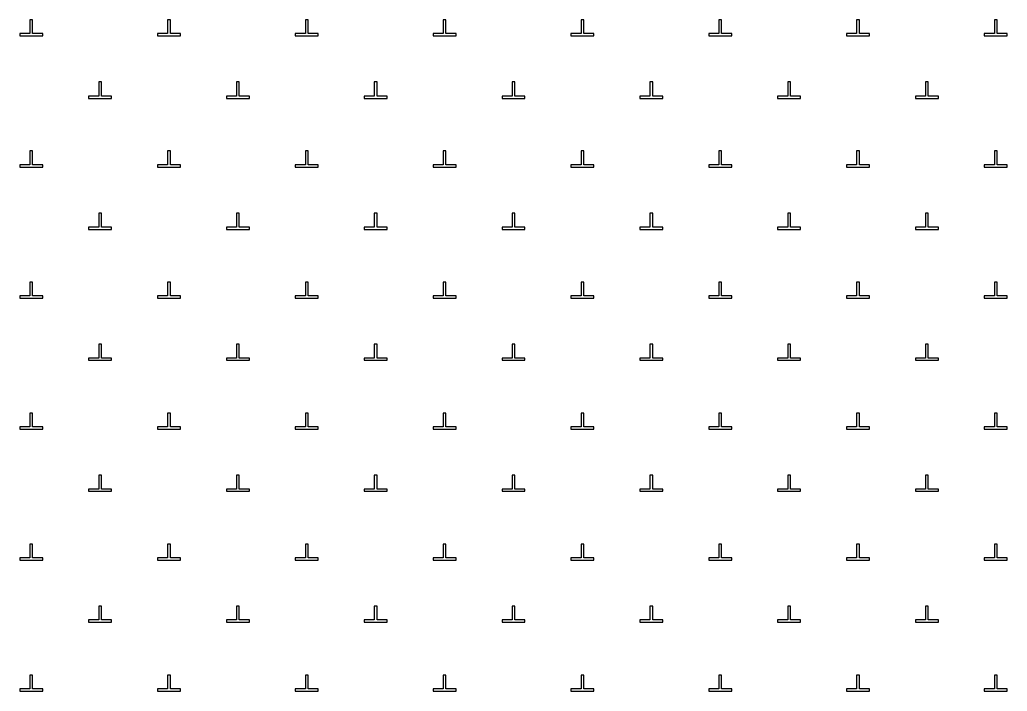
# Model space of a CAD drawing. Extents: x 550890 to 551618, y 1839259 to 1840146.
# Drawn here: x 551472.64 to 551494.14, y 1839988.67 to 1840003.28 of the extents above; entities that cross this region are included whole.
import ezdxf

# ---------------------------------------------------------------- set-up
doc = ezdxf.new("R2010")
doc.units = 0
doc.layers.add('Level 19', color=7, linetype='Continuous')

msp = doc.modelspace()

# ---------------------------------------------------------------- linework, layer by layer
at = {"layer": 'Level 19'}
for p, q in [((551472.92, 1840003.28), (551472.86, 1840003.28)), ((551472.86, 1840003.28), (551472.86, 1840002.98)), ((551472.92, 1840002.98), (551472.92, 1840003.28)), ((551475.92, 1840003.28), (551475.86, 1840003.28)), ((551475.86, 1840003.28), (551475.86, 1840002.98)), ((551475.92, 1840002.98), (551475.92, 1840003.28)), ((551478.92, 1840003.28), (551478.86, 1840003.28)), ((551478.86, 1840003.28), (551478.86, 1840002.98)), ((551478.92, 1840002.98), (551478.92, 1840003.28)), ((551481.92, 1840003.28), (551481.86, 1840003.28)), ((551481.86, 1840003.28), (551481.86, 1840002.98)), ((551481.92, 1840002.98), (551481.92, 1840003.28)), ((551484.92, 1840003.28), (551484.86, 1840003.28)), ((551484.86, 1840003.28), (551484.86, 1840002.98)), ((551484.92, 1840002.98), (551484.92, 1840003.28)), ((551487.92, 1840003.28), (551487.86, 1840003.28)), ((551487.86, 1840003.28), (551487.86, 1840002.98)), ((551487.92, 1840002.98), (551487.92, 1840003.28)), ((551490.92, 1840003.28), (551490.86, 1840003.28)), ((551490.86, 1840003.28), (551490.86, 1840002.98)), ((551490.92, 1840002.98), (551490.92, 1840003.28)), ((551493.92, 1840003.28), (551493.86, 1840003.28)), ((551493.86, 1840003.28), (551493.86, 1840002.98)), ((551493.92, 1840002.98), (551493.92, 1840003.28)), ((551472.86, 1840002.98), (551472.64, 1840002.98)), ((551472.64, 1840002.98), (551472.64, 1840002.93)), ((551472.64, 1840002.93), (551473.14, 1840002.93)), ((551473.14, 1840002.98), (551472.92, 1840002.98)), ((551473.14, 1840002.93), (551473.14, 1840002.98)), ((551475.86, 1840002.98), (551475.64, 1840002.98)), ((551475.64, 1840002.98), (551475.64, 1840002.93)), ((551475.64, 1840002.93), (551476.14, 1840002.93)), ((551476.14, 1840002.98), (551475.92, 1840002.98)), ((551476.14, 1840002.93), (551476.14, 1840002.98)), ((551478.86, 1840002.98), (551478.64, 1840002.98)), ((551478.64, 1840002.98), (551478.64, 1840002.93)), ((551478.64, 1840002.93), (551479.14, 1840002.93)), ((551479.14, 1840002.98), (551478.92, 1840002.98)), ((551479.14, 1840002.93), (551479.14, 1840002.98)), ((551481.86, 1840002.98), (551481.64, 1840002.98)), ((551481.64, 1840002.98), (551481.64, 1840002.93)), ((551481.64, 1840002.93), (551482.14, 1840002.93)), ((551482.14, 1840002.98), (551481.92, 1840002.98)), ((551482.14, 1840002.93), (551482.14, 1840002.98)), ((551484.86, 1840002.98), (551484.64, 1840002.98)), ((551484.64, 1840002.98), (551484.64, 1840002.93)), ((551484.64, 1840002.93), (551485.14, 1840002.93)), ((551485.14, 1840002.98), (551484.92, 1840002.98)), ((551485.14, 1840002.93), (551485.14, 1840002.98)), ((551487.86, 1840002.98), (551487.64, 1840002.98)), ((551487.64, 1840002.98), (551487.64, 1840002.93)), ((551487.64, 1840002.93), (551488.14, 1840002.93)), ((551488.14, 1840002.98), (551487.92, 1840002.98)), ((551488.14, 1840002.93), (551488.14, 1840002.98)), ((551490.86, 1840002.98), (551490.64, 1840002.98)), ((551490.64, 1840002.98), (551490.64, 1840002.93)), ((551490.64, 1840002.93), (551491.14, 1840002.93)), ((551491.14, 1840002.98), (551490.92, 1840002.98)), ((551491.14, 1840002.93), (551491.14, 1840002.98)), ((551493.86, 1840002.98), (551493.64, 1840002.98)), ((551493.64, 1840002.98), (551493.64, 1840002.93)), ((551493.64, 1840002.93), (551494.14, 1840002.93)), ((551494.14, 1840002.98), (551493.92, 1840002.98)), ((551494.14, 1840002.93), (551494.14, 1840002.98)), ((551474.42, 1840001.93), (551474.36, 1840001.93)), ((551474.36, 1840001.93), (551474.36, 1840001.62)), ((551474.42, 1840001.62), (551474.42, 1840001.93)), ((551477.42, 1840001.93), (551477.36, 1840001.93)), ((551477.36, 1840001.93), (551477.36, 1840001.62)), ((551477.42, 1840001.62), (551477.42, 1840001.93)), ((551480.42, 1840001.93), (551480.36, 1840001.93)), ((551480.36, 1840001.93), (551480.36, 1840001.62)), ((551480.42, 1840001.62), (551480.42, 1840001.93)), ((551483.42, 1840001.93), (551483.36, 1840001.93)), ((551483.36, 1840001.93), (551483.36, 1840001.62)), ((551483.42, 1840001.62), (551483.42, 1840001.93)), ((551486.42, 1840001.93), (551486.36, 1840001.93)), ((551486.36, 1840001.93), (551486.36, 1840001.62)), ((551486.42, 1840001.62), (551486.42, 1840001.93)), ((551489.42, 1840001.93), (551489.36, 1840001.93)), ((551489.36, 1840001.93), (551489.36, 1840001.62)), ((551489.42, 1840001.62), (551489.42, 1840001.93)), ((551492.42, 1840001.93), (551492.36, 1840001.93)), ((551492.36, 1840001.93), (551492.36, 1840001.62)), ((551492.42, 1840001.62), (551492.42, 1840001.93)), ((551474.36, 1840001.62), (551474.14, 1840001.62)), ((551474.14, 1840001.62), (551474.14, 1840001.57)), ((551474.64, 1840001.62), (551474.42, 1840001.62)), ((551474.64, 1840001.57), (551474.64, 1840001.62)), ((551477.36, 1840001.62), (551477.14, 1840001.62)), ((551477.14, 1840001.62), (551477.14, 1840001.57)), ((551477.64, 1840001.62), (551477.42, 1840001.62)), ((551477.64, 1840001.57), (551477.64, 1840001.62)), ((551480.36, 1840001.62), (551480.14, 1840001.62)), ((551480.14, 1840001.62), (551480.14, 1840001.57)), ((551480.64, 1840001.62), (551480.42, 1840001.62)), ((551480.64, 1840001.57), (551480.64, 1840001.62)), ((551483.36, 1840001.62), (551483.14, 1840001.62)), ((551483.14, 1840001.62), (551483.14, 1840001.57)), ((551483.64, 1840001.62), (551483.42, 1840001.62)), ((551483.64, 1840001.57), (551483.64, 1840001.62)), ((551486.36, 1840001.62), (551486.14, 1840001.62)), ((551486.14, 1840001.62), (551486.14, 1840001.57)), ((551486.64, 1840001.62), (551486.42, 1840001.62)), ((551486.64, 1840001.57), (551486.64, 1840001.62)), ((551489.36, 1840001.62), (551489.14, 1840001.62)), ((551489.14, 1840001.62), (551489.14, 1840001.57)), ((551489.64, 1840001.62), (551489.42, 1840001.62)), ((551489.64, 1840001.57), (551489.64, 1840001.62)), ((551492.36, 1840001.62), (551492.14, 1840001.62)), ((551492.14, 1840001.62), (551492.14, 1840001.57)), ((551492.64, 1840001.62), (551492.42, 1840001.62)), ((551492.64, 1840001.57), (551492.64, 1840001.62)), ((551474.14, 1840001.57), (551474.64, 1840001.57)), ((551477.14, 1840001.57), (551477.64, 1840001.57)), ((551480.14, 1840001.57), (551480.64, 1840001.57)), ((551483.14, 1840001.57), (551483.64, 1840001.57)), ((551486.14, 1840001.57), (551486.64, 1840001.57)), ((551489.14, 1840001.57), (551489.64, 1840001.57)), ((551492.14, 1840001.57), (551492.64, 1840001.57)), ((551472.92, 1840000.43), (551472.86, 1840000.43)), ((551472.86, 1840000.43), (551472.86, 1840000.12)), ((551472.92, 1840000.12), (551472.92, 1840000.43)), ((551475.92, 1840000.43), (551475.86, 1840000.43)), ((551475.86, 1840000.43), (551475.86, 1840000.12)), ((551475.92, 1840000.12), (551475.92, 1840000.43)), ((551478.92, 1840000.43), (551478.86, 1840000.43)), ((551478.86, 1840000.43), (551478.86, 1840000.12)), ((551478.92, 1840000.12), (551478.92, 1840000.43)), ((551481.92, 1840000.43), (551481.86, 1840000.43)), ((551481.86, 1840000.43), (551481.86, 1840000.12)), ((551481.92, 1840000.12), (551481.92, 1840000.43)), ((551484.92, 1840000.43), (551484.86, 1840000.43)), ((551484.86, 1840000.43), (551484.86, 1840000.12)), ((551484.92, 1840000.12), (551484.92, 1840000.43)), ((551487.92, 1840000.43), (551487.86, 1840000.43)), ((551487.86, 1840000.43), (551487.86, 1840000.12)), ((551487.92, 1840000.12), (551487.92, 1840000.43)), ((551490.92, 1840000.43), (551490.86, 1840000.43)), ((551490.86, 1840000.43), (551490.86, 1840000.12)), ((551490.92, 1840000.12), (551490.92, 1840000.43)), ((551493.92, 1840000.43), (551493.86, 1840000.43)), ((551493.86, 1840000.43), (551493.86, 1840000.12)), ((551493.92, 1840000.12), (551493.92, 1840000.43)), ((551472.86, 1840000.12), (551472.64, 1840000.12)), ((551472.64, 1840000.12), (551472.64, 1840000.07)), ((551473.14, 1840000.12), (551472.92, 1840000.12)), ((551473.14, 1840000.07), (551473.14, 1840000.12)), ((551475.86, 1840000.12), (551475.64, 1840000.12)), ((551475.64, 1840000.12), (551475.64, 1840000.07)), ((551476.14, 1840000.12), (551475.92, 1840000.12)), ((551476.14, 1840000.07), (551476.14, 1840000.12)), ((551478.86, 1840000.12), (551478.64, 1840000.12)), ((551478.64, 1840000.12), (551478.64, 1840000.07)), ((551479.14, 1840000.12), (551478.92, 1840000.12)), ((551479.14, 1840000.07), (551479.14, 1840000.12)), ((551481.86, 1840000.12), (551481.64, 1840000.12)), ((551481.64, 1840000.12), (551481.64, 1840000.07)), ((551482.14, 1840000.12), (551481.92, 1840000.12)), ((551482.14, 1840000.07), (551482.14, 1840000.12)), ((551484.86, 1840000.12), (551484.64, 1840000.12)), ((551484.64, 1840000.12), (551484.64, 1840000.07)), ((551485.14, 1840000.12), (551484.92, 1840000.12)), ((551485.14, 1840000.07), (551485.14, 1840000.12)), ((551487.86, 1840000.12), (551487.64, 1840000.12)), ((551487.64, 1840000.12), (551487.64, 1840000.07)), ((551488.14, 1840000.12), (551487.92, 1840000.12)), ((551488.14, 1840000.07), (551488.14, 1840000.12)), ((551490.86, 1840000.12), (551490.64, 1840000.12)), ((551490.64, 1840000.12), (551490.64, 1840000.07)), ((551491.14, 1840000.12), (551490.92, 1840000.12)), ((551491.14, 1840000.07), (551491.14, 1840000.12)), ((551493.86, 1840000.12), (551493.64, 1840000.12)), ((551493.64, 1840000.12), (551493.64, 1840000.07)), ((551494.14, 1840000.12), (551493.92, 1840000.12)), ((551494.14, 1840000.07), (551494.14, 1840000.12)), ((551472.64, 1840000.07), (551473.14, 1840000.07)), ((551475.64, 1840000.07), (551476.14, 1840000.07)), ((551478.64, 1840000.07), (551479.14, 1840000.07)), ((551481.64, 1840000.07), (551482.14, 1840000.07)), ((551484.64, 1840000.07), (551485.14, 1840000.07)), ((551487.64, 1840000.07), (551488.14, 1840000.07)), ((551490.64, 1840000.07), (551491.14, 1840000.07)), ((551493.64, 1840000.07), (551494.14, 1840000.07)), ((551474.42, 1839999.07), (551474.36, 1839999.07)), ((551474.36, 1839999.07), (551474.36, 1839998.77)), ((551474.42, 1839998.77), (551474.42, 1839999.07)), ((551477.42, 1839999.07), (551477.36, 1839999.07)), ((551477.36, 1839999.07), (551477.36, 1839998.77)), ((551477.42, 1839998.77), (551477.42, 1839999.07)), ((551480.42, 1839999.07), (551480.36, 1839999.07)), ((551480.36, 1839999.07), (551480.36, 1839998.77)), ((551480.42, 1839998.77), (551480.42, 1839999.07)), ((551483.42, 1839999.07), (551483.36, 1839999.07)), ((551483.36, 1839999.07), (551483.36, 1839998.77)), ((551483.42, 1839998.77), (551483.42, 1839999.07)), ((551486.42, 1839999.07), (551486.36, 1839999.07)), ((551486.36, 1839999.07), (551486.36, 1839998.77)), ((551486.42, 1839998.77), (551486.42, 1839999.07)), ((551489.42, 1839999.07), (551489.36, 1839999.07)), ((551489.36, 1839999.07), (551489.36, 1839998.77)), ((551489.42, 1839998.77), (551489.42, 1839999.07)), ((551492.42, 1839999.07), (551492.36, 1839999.07)), ((551492.36, 1839999.07), (551492.36, 1839998.77)), ((551492.42, 1839998.77), (551492.42, 1839999.07)), ((551474.36, 1839998.77), (551474.14, 1839998.77)), ((551474.14, 1839998.77), (551474.14, 1839998.72)), ((551474.14, 1839998.72), (551474.64, 1839998.72)), ((551474.64, 1839998.77), (551474.42, 1839998.77)), ((551474.64, 1839998.72), (551474.64, 1839998.77)), ((551477.36, 1839998.77), (551477.14, 1839998.77)), ((551477.14, 1839998.77), (551477.14, 1839998.72)), ((551477.14, 1839998.72), (551477.64, 1839998.72)), ((551477.64, 1839998.77), (551477.42, 1839998.77)), ((551477.64, 1839998.72), (551477.64, 1839998.77)), ((551480.36, 1839998.77), (551480.14, 1839998.77)), ((551480.14, 1839998.77), (551480.14, 1839998.72)), ((551480.14, 1839998.72), (551480.64, 1839998.72)), ((551480.64, 1839998.77), (551480.42, 1839998.77)), ((551480.64, 1839998.72), (551480.64, 1839998.77)), ((551483.36, 1839998.77), (551483.14, 1839998.77)), ((551483.14, 1839998.77), (551483.14, 1839998.72)), ((551483.14, 1839998.72), (551483.64, 1839998.72)), ((551483.64, 1839998.77), (551483.42, 1839998.77)), ((551483.64, 1839998.72), (551483.64, 1839998.77)), ((551486.36, 1839998.77), (551486.14, 1839998.77)), ((551486.14, 1839998.77), (551486.14, 1839998.72)), ((551486.14, 1839998.72), (551486.64, 1839998.72)), ((551486.64, 1839998.77), (551486.42, 1839998.77)), ((551486.64, 1839998.72), (551486.64, 1839998.77)), ((551489.36, 1839998.77), (551489.14, 1839998.77)), ((551489.14, 1839998.77), (551489.14, 1839998.72)), ((551489.14, 1839998.72), (551489.64, 1839998.72)), ((551489.64, 1839998.77), (551489.42, 1839998.77)), ((551489.64, 1839998.72), (551489.64, 1839998.77)), ((551492.36, 1839998.77), (551492.14, 1839998.77)), ((551492.14, 1839998.77), (551492.14, 1839998.72)), ((551492.14, 1839998.72), (551492.64, 1839998.72)), ((551492.64, 1839998.77), (551492.42, 1839998.77)), ((551492.64, 1839998.72), (551492.64, 1839998.77)), ((551472.92, 1839997.57), (551472.86, 1839997.57)), ((551472.86, 1839997.57), (551472.86, 1839997.27)), ((551472.92, 1839997.27), (551472.92, 1839997.57)), ((551475.92, 1839997.57), (551475.86, 1839997.57)), ((551475.86, 1839997.57), (551475.86, 1839997.27)), ((551475.92, 1839997.27), (551475.92, 1839997.57)), ((551478.92, 1839997.57), (551478.86, 1839997.57)), ((551478.86, 1839997.57), (551478.86, 1839997.27)), ((551478.92, 1839997.27), (551478.92, 1839997.57)), ((551481.92, 1839997.57), (551481.86, 1839997.57)), ((551481.86, 1839997.57), (551481.86, 1839997.27)), ((551481.92, 1839997.27), (551481.92, 1839997.57)), ((551484.92, 1839997.57), (551484.86, 1839997.57)), ((551484.86, 1839997.57), (551484.86, 1839997.27)), ((551484.92, 1839997.27), (551484.92, 1839997.57)), ((551487.92, 1839997.57), (551487.86, 1839997.57)), ((551487.86, 1839997.57), (551487.86, 1839997.27)), ((551487.92, 1839997.27), (551487.92, 1839997.57)), ((551490.92, 1839997.57), (551490.86, 1839997.57)), ((551490.86, 1839997.57), (551490.86, 1839997.27)), ((551490.92, 1839997.27), (551490.92, 1839997.57)), ((551493.92, 1839997.57), (551493.86, 1839997.57)), ((551493.86, 1839997.57), (551493.86, 1839997.27)), ((551493.92, 1839997.27), (551493.92, 1839997.57)), ((551472.86, 1839997.27), (551472.64, 1839997.27)), ((551472.64, 1839997.27), (551472.64, 1839997.22)), ((551472.64, 1839997.22), (551473.14, 1839997.22)), ((551473.14, 1839997.27), (551472.92, 1839997.27)), ((551473.14, 1839997.22), (551473.14, 1839997.27)), ((551475.86, 1839997.27), (551475.64, 1839997.27)), ((551475.64, 1839997.27), (551475.64, 1839997.22)), ((551475.64, 1839997.22), (551476.14, 1839997.22)), ((551476.14, 1839997.27), (551475.92, 1839997.27)), ((551476.14, 1839997.22), (551476.14, 1839997.27)), ((551478.86, 1839997.27), (551478.64, 1839997.27)), ((551478.64, 1839997.27), (551478.64, 1839997.22)), ((551478.64, 1839997.22), (551479.14, 1839997.22)), ((551479.14, 1839997.27), (551478.92, 1839997.27)), ((551479.14, 1839997.22), (551479.14, 1839997.27)), ((551481.86, 1839997.27), (551481.64, 1839997.27)), ((551481.64, 1839997.27), (551481.64, 1839997.22)), ((551481.64, 1839997.22), (551482.14, 1839997.22)), ((551482.14, 1839997.27), (551481.92, 1839997.27)), ((551482.14, 1839997.22), (551482.14, 1839997.27)), ((551484.86, 1839997.27), (551484.64, 1839997.27)), ((551484.64, 1839997.27), (551484.64, 1839997.22)), ((551484.64, 1839997.22), (551485.14, 1839997.22)), ((551485.14, 1839997.27), (551484.92, 1839997.27)), ((551485.14, 1839997.22), (551485.14, 1839997.27)), ((551487.86, 1839997.27), (551487.64, 1839997.27)), ((551487.64, 1839997.27), (551487.64, 1839997.22)), ((551487.64, 1839997.22), (551488.14, 1839997.22)), ((551488.14, 1839997.27), (551487.92, 1839997.27)), ((551488.14, 1839997.22), (551488.14, 1839997.27)), ((551490.86, 1839997.27), (551490.64, 1839997.27)), ((551490.64, 1839997.27), (551490.64, 1839997.22)), ((551490.64, 1839997.22), (551491.14, 1839997.22)), ((551491.14, 1839997.27), (551490.92, 1839997.27)), ((551491.14, 1839997.22), (551491.14, 1839997.27)), ((551493.86, 1839997.27), (551493.64, 1839997.27)), ((551493.64, 1839997.27), (551493.64, 1839997.22)), ((551493.64, 1839997.22), (551494.14, 1839997.22)), ((551494.14, 1839997.27), (551493.92, 1839997.27)), ((551494.14, 1839997.22), (551494.14, 1839997.27)), ((551474.42, 1839996.22), (551474.36, 1839996.22)), ((551474.36, 1839996.22), (551474.36, 1839995.92)), ((551474.42, 1839995.92), (551474.42, 1839996.22)), ((551477.42, 1839996.22), (551477.36, 1839996.22)), ((551477.36, 1839996.22), (551477.36, 1839995.92)), ((551477.42, 1839995.92), (551477.42, 1839996.22)), ((551480.42, 1839996.22), (551480.36, 1839996.22)), ((551480.36, 1839996.22), (551480.36, 1839995.92)), ((551480.42, 1839995.92), (551480.42, 1839996.22)), ((551483.42, 1839996.22), (551483.36, 1839996.22)), ((551483.36, 1839996.22), (551483.36, 1839995.92)), ((551483.42, 1839995.92), (551483.42, 1839996.22)), ((551486.42, 1839996.22), (551486.36, 1839996.22)), ((551486.36, 1839996.22), (551486.36, 1839995.92)), ((551486.42, 1839995.92), (551486.42, 1839996.22)), ((551489.42, 1839996.22), (551489.36, 1839996.22)), ((551489.36, 1839996.22), (551489.36, 1839995.92)), ((551489.42, 1839995.92), (551489.42, 1839996.22)), ((551492.42, 1839996.22), (551492.36, 1839996.22)), ((551492.36, 1839996.22), (551492.36, 1839995.92)), ((551492.42, 1839995.92), (551492.42, 1839996.22)), ((551474.36, 1839995.92), (551474.14, 1839995.92)), ((551474.14, 1839995.92), (551474.14, 1839995.87)), ((551474.14, 1839995.87), (551474.64, 1839995.87)), ((551474.64, 1839995.92), (551474.42, 1839995.92)), ((551474.64, 1839995.87), (551474.64, 1839995.92)), ((551477.36, 1839995.92), (551477.14, 1839995.92)), ((551477.14, 1839995.92), (551477.14, 1839995.87)), ((551477.14, 1839995.87), (551477.64, 1839995.87)), ((551477.64, 1839995.92), (551477.42, 1839995.92)), ((551477.64, 1839995.87), (551477.64, 1839995.92)), ((551480.36, 1839995.92), (551480.14, 1839995.92)), ((551480.14, 1839995.92), (551480.14, 1839995.87)), ((551480.14, 1839995.87), (551480.64, 1839995.87)), ((551480.64, 1839995.92), (551480.42, 1839995.92)), ((551480.64, 1839995.87), (551480.64, 1839995.92)), ((551483.36, 1839995.92), (551483.14, 1839995.92)), ((551483.14, 1839995.92), (551483.14, 1839995.87)), ((551483.14, 1839995.87), (551483.64, 1839995.87)), ((551483.64, 1839995.92), (551483.42, 1839995.92)), ((551483.64, 1839995.87), (551483.64, 1839995.92)), ((551486.36, 1839995.92), (551486.14, 1839995.92)), ((551486.14, 1839995.92), (551486.14, 1839995.87)), ((551486.14, 1839995.87), (551486.64, 1839995.87)), ((551486.64, 1839995.92), (551486.42, 1839995.92)), ((551486.64, 1839995.87), (551486.64, 1839995.92)), ((551489.36, 1839995.92), (551489.14, 1839995.92)), ((551489.14, 1839995.92), (551489.14, 1839995.87)), ((551489.14, 1839995.87), (551489.64, 1839995.87)), ((551489.64, 1839995.92), (551489.42, 1839995.92)), ((551489.64, 1839995.87), (551489.64, 1839995.92)), ((551492.36, 1839995.92), (551492.14, 1839995.92)), ((551492.14, 1839995.92), (551492.14, 1839995.87)), ((551492.14, 1839995.87), (551492.64, 1839995.87)), ((551492.64, 1839995.92), (551492.42, 1839995.92)), ((551492.64, 1839995.87), (551492.64, 1839995.92)), ((551472.92, 1839994.72), (551472.86, 1839994.72)), ((551472.86, 1839994.72), (551472.86, 1839994.42)), ((551472.92, 1839994.42), (551472.92, 1839994.72)), ((551475.92, 1839994.72), (551475.86, 1839994.72)), ((551475.86, 1839994.72), (551475.86, 1839994.42)), ((551475.92, 1839994.42), (551475.92, 1839994.72)), ((551478.92, 1839994.72), (551478.86, 1839994.72)), ((551478.86, 1839994.72), (551478.86, 1839994.42)), ((551478.92, 1839994.42), (551478.92, 1839994.72)), ((551481.92, 1839994.72), (551481.86, 1839994.72)), ((551481.86, 1839994.72), (551481.86, 1839994.42)), ((551481.92, 1839994.42), (551481.92, 1839994.72)), ((551484.92, 1839994.72), (551484.86, 1839994.72)), ((551484.86, 1839994.72), (551484.86, 1839994.42)), ((551484.92, 1839994.42), (551484.92, 1839994.72)), ((551487.92, 1839994.72), (551487.86, 1839994.72)), ((551487.86, 1839994.72), (551487.86, 1839994.42)), ((551487.92, 1839994.42), (551487.92, 1839994.72)), ((551490.92, 1839994.72), (551490.86, 1839994.72)), ((551490.86, 1839994.72), (551490.86, 1839994.42)), ((551490.92, 1839994.42), (551490.92, 1839994.72)), ((551493.92, 1839994.72), (551493.86, 1839994.72)), ((551493.86, 1839994.72), (551493.86, 1839994.42)), ((551493.92, 1839994.42), (551493.92, 1839994.72)), ((551472.86, 1839994.42), (551472.64, 1839994.42)), ((551472.64, 1839994.42), (551472.64, 1839994.37)), ((551472.64, 1839994.37), (551473.14, 1839994.37)), ((551473.14, 1839994.42), (551472.92, 1839994.42)), ((551473.14, 1839994.37), (551473.14, 1839994.42)), ((551475.86, 1839994.42), (551475.64, 1839994.42)), ((551475.64, 1839994.42), (551475.64, 1839994.37)), ((551475.64, 1839994.37), (551476.14, 1839994.37)), ((551476.14, 1839994.42), (551475.92, 1839994.42)), ((551476.14, 1839994.37), (551476.14, 1839994.42)), ((551478.86, 1839994.42), (551478.64, 1839994.42)), ((551478.64, 1839994.42), (551478.64, 1839994.37)), ((551478.64, 1839994.37), (551479.14, 1839994.37)), ((551479.14, 1839994.42), (551478.92, 1839994.42)), ((551479.14, 1839994.37), (551479.14, 1839994.42)), ((551481.86, 1839994.42), (551481.64, 1839994.42)), ((551481.64, 1839994.42), (551481.64, 1839994.37)), ((551481.64, 1839994.37), (551482.14, 1839994.37)), ((551482.14, 1839994.42), (551481.92, 1839994.42)), ((551482.14, 1839994.37), (551482.14, 1839994.42)), ((551484.86, 1839994.42), (551484.64, 1839994.42)), ((551484.64, 1839994.42), (551484.64, 1839994.37)), ((551484.64, 1839994.37), (551485.14, 1839994.37)), ((551485.14, 1839994.42), (551484.92, 1839994.42)), ((551485.14, 1839994.37), (551485.14, 1839994.42)), ((551487.86, 1839994.42), (551487.64, 1839994.42)), ((551487.64, 1839994.42), (551487.64, 1839994.37)), ((551487.64, 1839994.37), (551488.14, 1839994.37)), ((551488.14, 1839994.42), (551487.92, 1839994.42)), ((551488.14, 1839994.37), (551488.14, 1839994.42)), ((551490.86, 1839994.42), (551490.64, 1839994.42)), ((551490.64, 1839994.42), (551490.64, 1839994.37)), ((551490.64, 1839994.37), (551491.14, 1839994.37)), ((551491.14, 1839994.42), (551490.92, 1839994.42)), ((551491.14, 1839994.37), (551491.14, 1839994.42)), ((551493.86, 1839994.42), (551493.64, 1839994.42)), ((551493.64, 1839994.42), (551493.64, 1839994.37)), ((551493.64, 1839994.37), (551494.14, 1839994.37)), ((551494.14, 1839994.42), (551493.92, 1839994.42)), ((551494.14, 1839994.37), (551494.14, 1839994.42)), ((551474.42, 1839993.37), (551474.36, 1839993.37)), ((551474.36, 1839993.37), (551474.36, 1839993.07)), ((551474.42, 1839993.07), (551474.42, 1839993.37)), ((551477.42, 1839993.37), (551477.36, 1839993.37)), ((551477.36, 1839993.37), (551477.36, 1839993.07)), ((551477.42, 1839993.07), (551477.42, 1839993.37)), ((551480.42, 1839993.37), (551480.36, 1839993.37)), ((551480.36, 1839993.37), (551480.36, 1839993.07)), ((551480.42, 1839993.07), (551480.42, 1839993.37)), ((551483.42, 1839993.37), (551483.36, 1839993.37)), ((551483.36, 1839993.37), (551483.36, 1839993.07)), ((551483.42, 1839993.07), (551483.42, 1839993.37)), ((551486.42, 1839993.37), (551486.36, 1839993.37)), ((551486.36, 1839993.37), (551486.36, 1839993.07)), ((551486.42, 1839993.07), (551486.42, 1839993.37)), ((551489.42, 1839993.37), (551489.36, 1839993.37)), ((551489.36, 1839993.37), (551489.36, 1839993.07)), ((551489.42, 1839993.07), (551489.42, 1839993.37)), ((551492.42, 1839993.37), (551492.36, 1839993.37)), ((551492.36, 1839993.37), (551492.36, 1839993.07)), ((551492.42, 1839993.07), (551492.42, 1839993.37)), ((551474.36, 1839993.07), (551474.14, 1839993.07)), ((551474.14, 1839993.07), (551474.14, 1839993.02)), ((551474.14, 1839993.02), (551474.64, 1839993.02)), ((551474.64, 1839993.07), (551474.42, 1839993.07)), ((551474.64, 1839993.02), (551474.64, 1839993.07)), ((551477.36, 1839993.07), (551477.14, 1839993.07)), ((551477.14, 1839993.07), (551477.14, 1839993.02)), ((551477.14, 1839993.02), (551477.64, 1839993.02)), ((551477.64, 1839993.07), (551477.42, 1839993.07)), ((551477.64, 1839993.02), (551477.64, 1839993.07)), ((551480.36, 1839993.07), (551480.14, 1839993.07)), ((551480.14, 1839993.07), (551480.14, 1839993.02)), ((551480.14, 1839993.02), (551480.64, 1839993.02)), ((551480.64, 1839993.07), (551480.42, 1839993.07)), ((551480.64, 1839993.02), (551480.64, 1839993.07)), ((551483.36, 1839993.07), (551483.14, 1839993.07)), ((551483.14, 1839993.07), (551483.14, 1839993.02)), ((551483.14, 1839993.02), (551483.64, 1839993.02)), ((551483.64, 1839993.07), (551483.42, 1839993.07)), ((551483.64, 1839993.02), (551483.64, 1839993.07)), ((551486.36, 1839993.07), (551486.14, 1839993.07)), ((551486.14, 1839993.07), (551486.14, 1839993.02)), ((551486.14, 1839993.02), (551486.64, 1839993.02)), ((551486.64, 1839993.07), (551486.42, 1839993.07)), ((551486.64, 1839993.02), (551486.64, 1839993.07)), ((551489.36, 1839993.07), (551489.14, 1839993.07)), ((551489.14, 1839993.07), (551489.14, 1839993.02)), ((551489.14, 1839993.02), (551489.64, 1839993.02)), ((551489.64, 1839993.07), (551489.42, 1839993.07)), ((551489.64, 1839993.02), (551489.64, 1839993.07)), ((551492.36, 1839993.07), (551492.14, 1839993.07)), ((551492.14, 1839993.07), (551492.14, 1839993.02)), ((551492.14, 1839993.02), (551492.64, 1839993.02)), ((551492.64, 1839993.07), (551492.42, 1839993.07)), ((551492.64, 1839993.02), (551492.64, 1839993.07)), ((551472.92, 1839991.87), (551472.86, 1839991.87)), ((551472.86, 1839991.87), (551472.86, 1839991.57)), ((551472.92, 1839991.57), (551472.92, 1839991.87)), ((551475.92, 1839991.87), (551475.86, 1839991.87)), ((551475.86, 1839991.87), (551475.86, 1839991.57)), ((551475.92, 1839991.57), (551475.92, 1839991.87)), ((551478.92, 1839991.87), (551478.86, 1839991.87)), ((551478.86, 1839991.87), (551478.86, 1839991.57)), ((551478.92, 1839991.57), (551478.92, 1839991.87)), ((551481.92, 1839991.87), (551481.86, 1839991.87)), ((551481.86, 1839991.87), (551481.86, 1839991.57)), ((551481.92, 1839991.57), (551481.92, 1839991.87)), ((551484.92, 1839991.87), (551484.86, 1839991.87)), ((551484.86, 1839991.87), (551484.86, 1839991.57)), ((551484.92, 1839991.57), (551484.92, 1839991.87)), ((551487.92, 1839991.87), (551487.86, 1839991.87)), ((551487.86, 1839991.87), (551487.86, 1839991.57)), ((551487.92, 1839991.57), (551487.92, 1839991.87)), ((551490.92, 1839991.87), (551490.86, 1839991.87)), ((551490.86, 1839991.87), (551490.86, 1839991.57)), ((551490.92, 1839991.57), (551490.92, 1839991.87)), ((551493.92, 1839991.87), (551493.86, 1839991.87)), ((551493.86, 1839991.87), (551493.86, 1839991.57)), ((551493.92, 1839991.57), (551493.92, 1839991.87)), ((551472.86, 1839991.57), (551472.64, 1839991.57)), ((551472.64, 1839991.57), (551472.64, 1839991.52)), ((551472.64, 1839991.52), (551473.14, 1839991.52)), ((551473.14, 1839991.57), (551472.92, 1839991.57)), ((551473.14, 1839991.52), (551473.14, 1839991.57)), ((551475.86, 1839991.57), (551475.64, 1839991.57)), ((551475.64, 1839991.57), (551475.64, 1839991.52)), ((551475.64, 1839991.52), (551476.14, 1839991.52)), ((551476.14, 1839991.57), (551475.92, 1839991.57)), ((551476.14, 1839991.52), (551476.14, 1839991.57)), ((551478.86, 1839991.57), (551478.64, 1839991.57)), ((551478.64, 1839991.57), (551478.64, 1839991.52)), ((551478.64, 1839991.52), (551479.14, 1839991.52)), ((551479.14, 1839991.57), (551478.92, 1839991.57)), ((551479.14, 1839991.52), (551479.14, 1839991.57)), ((551481.86, 1839991.57), (551481.64, 1839991.57)), ((551481.64, 1839991.57), (551481.64, 1839991.52)), ((551481.64, 1839991.52), (551482.14, 1839991.52)), ((551482.14, 1839991.57), (551481.92, 1839991.57)), ((551482.14, 1839991.52), (551482.14, 1839991.57)), ((551484.86, 1839991.57), (551484.64, 1839991.57)), ((551484.64, 1839991.57), (551484.64, 1839991.52)), ((551484.64, 1839991.52), (551485.14, 1839991.52)), ((551485.14, 1839991.57), (551484.92, 1839991.57)), ((551485.14, 1839991.52), (551485.14, 1839991.57)), ((551487.86, 1839991.57), (551487.64, 1839991.57)), ((551487.64, 1839991.57), (551487.64, 1839991.52)), ((551487.64, 1839991.52), (551488.14, 1839991.52)), ((551488.14, 1839991.57), (551487.92, 1839991.57)), ((551488.14, 1839991.52), (551488.14, 1839991.57)), ((551490.86, 1839991.57), (551490.64, 1839991.57)), ((551490.64, 1839991.57), (551490.64, 1839991.52)), ((551490.64, 1839991.52), (551491.14, 1839991.52)), ((551491.14, 1839991.57), (551490.92, 1839991.57)), ((551491.14, 1839991.52), (551491.14, 1839991.57)), ((551493.86, 1839991.57), (551493.64, 1839991.57)), ((551493.64, 1839991.57), (551493.64, 1839991.52)), ((551493.64, 1839991.52), (551494.14, 1839991.52)), ((551494.14, 1839991.57), (551493.92, 1839991.57)), ((551494.14, 1839991.52), (551494.14, 1839991.57)), ((551474.42, 1839990.52), (551474.36, 1839990.52)), ((551474.36, 1839990.52), (551474.36, 1839990.22)), ((551474.42, 1839990.22), (551474.42, 1839990.52)), ((551477.42, 1839990.52), (551477.36, 1839990.52)), ((551477.36, 1839990.52), (551477.36, 1839990.22)), ((551477.42, 1839990.22), (551477.42, 1839990.52)), ((551480.42, 1839990.52), (551480.36, 1839990.52)), ((551480.36, 1839990.52), (551480.36, 1839990.22)), ((551480.42, 1839990.22), (551480.42, 1839990.52)), ((551483.42, 1839990.52), (551483.36, 1839990.52)), ((551483.36, 1839990.52), (551483.36, 1839990.22)), ((551483.42, 1839990.22), (551483.42, 1839990.52)), ((551486.42, 1839990.52), (551486.36, 1839990.52)), ((551486.36, 1839990.52), (551486.36, 1839990.22)), ((551486.42, 1839990.22), (551486.42, 1839990.52)), ((551489.42, 1839990.52), (551489.36, 1839990.52)), ((551489.36, 1839990.52), (551489.36, 1839990.22)), ((551489.42, 1839990.22), (551489.42, 1839990.52)), ((551492.42, 1839990.52), (551492.36, 1839990.52)), ((551492.36, 1839990.52), (551492.36, 1839990.22)), ((551492.42, 1839990.22), (551492.42, 1839990.52)), ((551474.36, 1839990.22), (551474.14, 1839990.22)), ((551474.14, 1839990.22), (551474.14, 1839990.17)), ((551474.64, 1839990.22), (551474.42, 1839990.22)), ((551474.64, 1839990.17), (551474.64, 1839990.22)), ((551477.36, 1839990.22), (551477.14, 1839990.22)), ((551477.14, 1839990.22), (551477.14, 1839990.17)), ((551477.64, 1839990.22), (551477.42, 1839990.22)), ((551477.64, 1839990.17), (551477.64, 1839990.22)), ((551480.36, 1839990.22), (551480.14, 1839990.22)), ((551480.14, 1839990.22), (551480.14, 1839990.17)), ((551480.64, 1839990.22), (551480.42, 1839990.22)), ((551480.64, 1839990.17), (551480.64, 1839990.22)), ((551483.36, 1839990.22), (551483.14, 1839990.22)), ((551483.14, 1839990.22), (551483.14, 1839990.17)), ((551483.64, 1839990.22), (551483.42, 1839990.22)), ((551483.64, 1839990.17), (551483.64, 1839990.22)), ((551486.36, 1839990.22), (551486.14, 1839990.22)), ((551486.14, 1839990.22), (551486.14, 1839990.17)), ((551486.64, 1839990.22), (551486.42, 1839990.22)), ((551486.64, 1839990.17), (551486.64, 1839990.22)), ((551489.36, 1839990.22), (551489.14, 1839990.22)), ((551489.14, 1839990.22), (551489.14, 1839990.17)), ((551489.64, 1839990.22), (551489.42, 1839990.22)), ((551489.64, 1839990.17), (551489.64, 1839990.22)), ((551492.36, 1839990.22), (551492.14, 1839990.22)), ((551492.14, 1839990.22), (551492.14, 1839990.17)), ((551492.64, 1839990.22), (551492.42, 1839990.22)), ((551492.64, 1839990.17), (551492.64, 1839990.22)), ((551474.14, 1839990.17), (551474.64, 1839990.17)), ((551477.14, 1839990.17), (551477.64, 1839990.17)), ((551480.14, 1839990.17), (551480.64, 1839990.17)), ((551483.14, 1839990.17), (551483.64, 1839990.17)), ((551486.14, 1839990.17), (551486.64, 1839990.17)), ((551489.14, 1839990.17), (551489.64, 1839990.17)), ((551492.14, 1839990.17), (551492.64, 1839990.17)), ((551472.92, 1839989.02), (551472.86, 1839989.02)), ((551472.86, 1839989.02), (551472.86, 1839988.72)), ((551472.92, 1839988.72), (551472.92, 1839989.02)), ((551475.92, 1839989.02), (551475.86, 1839989.02)), ((551475.86, 1839989.02), (551475.86, 1839988.72)), ((551475.92, 1839988.72), (551475.92, 1839989.02)), ((551478.92, 1839989.02), (551478.86, 1839989.02)), ((551478.86, 1839989.02), (551478.86, 1839988.72)), ((551478.92, 1839988.72), (551478.92, 1839989.02)), ((551481.92, 1839989.02), (551481.86, 1839989.02)), ((551481.86, 1839989.02), (551481.86, 1839988.72)), ((551481.92, 1839988.72), (551481.92, 1839989.02)), ((551484.92, 1839989.02), (551484.86, 1839989.02)), ((551484.86, 1839989.02), (551484.86, 1839988.72)), ((551484.92, 1839988.72), (551484.92, 1839989.02)), ((551487.92, 1839989.02), (551487.86, 1839989.02)), ((551487.86, 1839989.02), (551487.86, 1839988.72)), ((551487.92, 1839988.72), (551487.92, 1839989.02)), ((551490.92, 1839989.02), (551490.86, 1839989.02)), ((551490.86, 1839989.02), (551490.86, 1839988.72)), ((551490.92, 1839988.72), (551490.92, 1839989.02)), ((551493.92, 1839989.02), (551493.86, 1839989.02)), ((551493.86, 1839989.02), (551493.86, 1839988.72)), ((551493.92, 1839988.72), (551493.92, 1839989.02)), ((551472.86, 1839988.72), (551472.64, 1839988.72)), ((551472.64, 1839988.72), (551472.64, 1839988.67)), ((551473.14, 1839988.72), (551472.92, 1839988.72)), ((551473.14, 1839988.67), (551473.14, 1839988.72)), ((551475.86, 1839988.72), (551475.64, 1839988.72)), ((551475.64, 1839988.72), (551475.64, 1839988.67)), ((551476.14, 1839988.72), (551475.92, 1839988.72)), ((551476.14, 1839988.67), (551476.14, 1839988.72)), ((551478.86, 1839988.72), (551478.64, 1839988.72)), ((551478.64, 1839988.72), (551478.64, 1839988.67)), ((551479.14, 1839988.72), (551478.92, 1839988.72)), ((551479.14, 1839988.67), (551479.14, 1839988.72)), ((551481.86, 1839988.72), (551481.64, 1839988.72)), ((551481.64, 1839988.72), (551481.64, 1839988.67)), ((551482.14, 1839988.72), (551481.92, 1839988.72)), ((551482.14, 1839988.67), (551482.14, 1839988.72)), ((551484.86, 1839988.72), (551484.64, 1839988.72)), ((551484.64, 1839988.72), (551484.64, 1839988.67)), ((551485.14, 1839988.72), (551484.92, 1839988.72)), ((551485.14, 1839988.67), (551485.14, 1839988.72)), ((551487.86, 1839988.72), (551487.64, 1839988.72)), ((551487.64, 1839988.72), (551487.64, 1839988.67)), ((551488.14, 1839988.72), (551487.92, 1839988.72)), ((551488.14, 1839988.67), (551488.14, 1839988.72)), ((551490.86, 1839988.72), (551490.64, 1839988.72)), ((551490.64, 1839988.72), (551490.64, 1839988.67)), ((551491.14, 1839988.72), (551490.92, 1839988.72)), ((551491.14, 1839988.67), (551491.14, 1839988.72)), ((551493.86, 1839988.72), (551493.64, 1839988.72)), ((551493.64, 1839988.72), (551493.64, 1839988.67)), ((551494.14, 1839988.72), (551493.92, 1839988.72)), ((551494.14, 1839988.67), (551494.14, 1839988.72)), ((551472.64, 1839988.67), (551473.14, 1839988.67)), ((551475.64, 1839988.67), (551476.14, 1839988.67)), ((551478.64, 1839988.67), (551479.14, 1839988.67)), ((551481.64, 1839988.67), (551482.14, 1839988.67)), ((551484.64, 1839988.67), (551485.14, 1839988.67)), ((551487.64, 1839988.67), (551488.14, 1839988.67)), ((551490.64, 1839988.67), (551491.14, 1839988.67)), ((551493.64, 1839988.67), (551494.14, 1839988.67))]:
    msp.add_line(p, q, dxfattribs=at)

doc.saveas('drawing.dxf')
